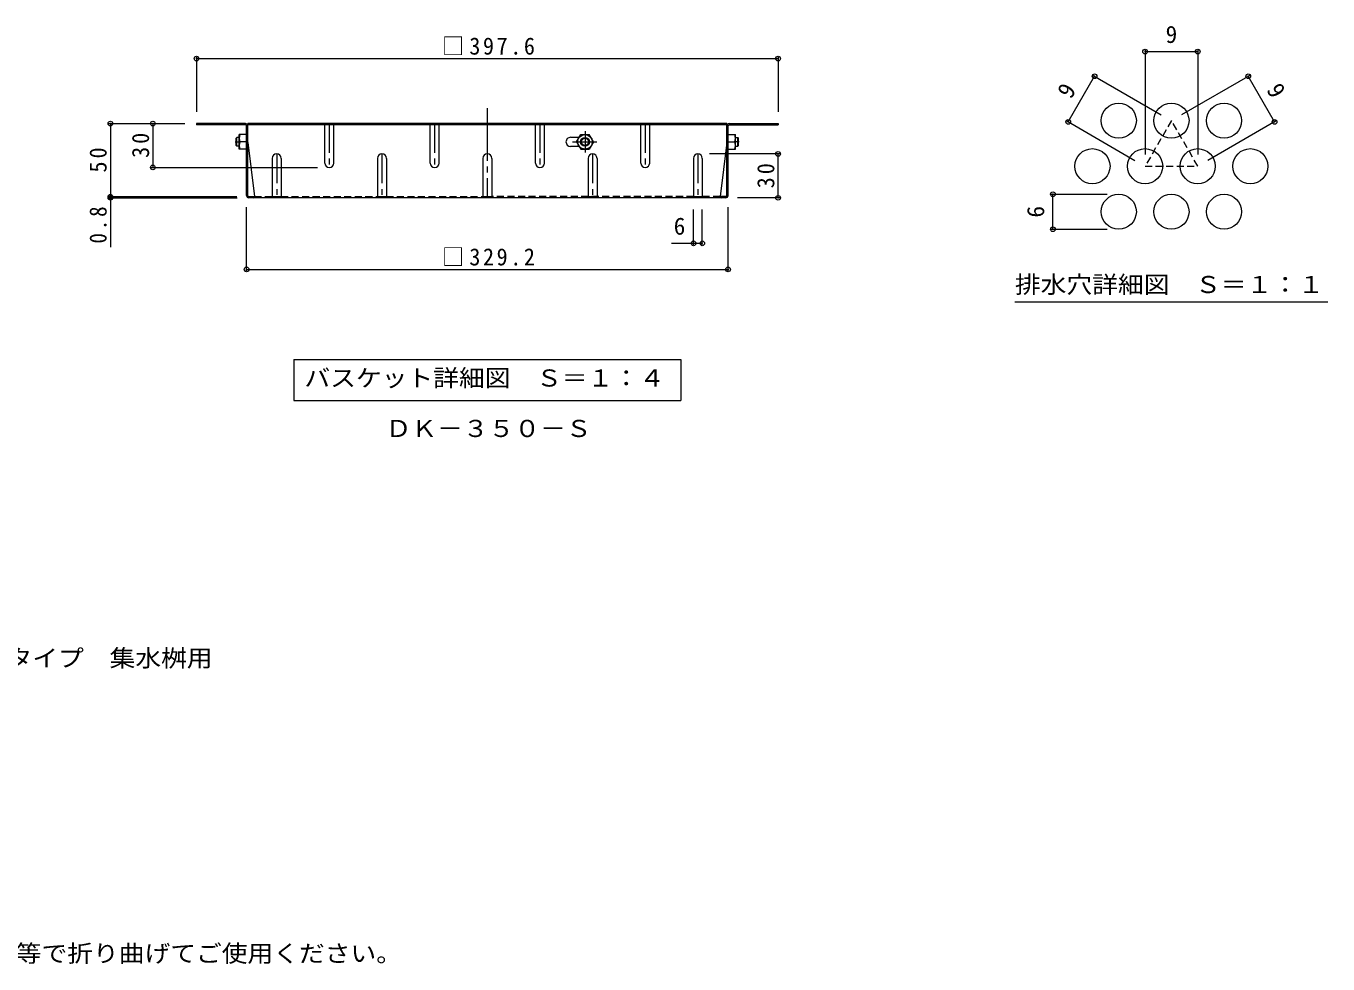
# Model space of a CAD drawing. Units: millimetres at full size, sheet at 1:4, with parts at other scales. Extents: x -860 to 1063, y -1925 to 732.
# Drawn here: x 173 to 1063, y -532 to 109 of the extents above; entities that cross this region are included whole.
import ezdxf
from ezdxf.enums import TextEntityAlignment as Align

# ---------------------------------------------------------------- set-up
doc = ezdxf.new("R2010")
doc.units = ezdxf.units.MM
doc.header["$LTSCALE"] = 4
doc.header["$PDMODE"] = 32
doc.header["$PDSIZE"] = 3.2
for name, pattern in [('CHAIN1', [8, 5, -1, 1, -1]), ('CHAIN2', [12, 9, -1, 1, -1]), ('DASHED1', [1.8, 1.2, -0.6])]:
    doc.linetypes.add(name, pattern=pattern)
for name, color, linetype, lineweight in [('A-1_躯体', 3, 'Continuous', 9), ('A-4_その他', 7, 'Continuous', 9), ('A-5_文字', 7, 'Continuous', 9), ('A-7_ハッチ', 2, 'Continuous', 9), ('A-8_記号', 2, 'Continuous', 9), ('A-9_ｸｳﾁｮｳｷ', 2, 'Continuous', 9), ('D-5_文字', 7, 'Continuous', 9), ('F-4_F-4ﾚｲﾔ', 7, 'Continuous', 9), ('F-6_F-6ﾚｲﾔ', 2, 'Continuous', 9), ('F-7_F-7ﾚｲﾔ', 2, 'Continuous', 9)]:
    doc.layers.add(name, color=color, linetype=linetype, lineweight=lineweight)
doc.styles.add('ＭＳ ゴシック', font='')
doc.styles.get('ＭＳ ゴシック').set_extended_font_data('MS Gothic')

msp = doc.modelspace()

# ---------------------------------------------------------------- linework, layer by layer
at = {"layer": 'A-1_躯体'}
for p, q in [((317.138, 32.948), (316.638, 32.448)), ((316.638, 27.448), (316.638, 32.448)), ((317.138, 26.948), (316.638, 27.448)), ((317.138, 26.948), (317.138, 32.948)), ((318.838, 32.948), (317.138, 32.948)), ((318.838, 26.948), (317.138, 26.948)), ((658.038, 32.948), (659.738, 32.948)), ((658.038, 26.948), (659.738, 26.948)), ((659.738, 32.948), (660.238, 32.448)), ((659.738, 26.948), (659.738, 32.948)), ((659.738, 26.948), (660.238, 27.448)), ((660.238, 27.448), (660.238, 32.448))]:
    msp.add_line(p, q, dxfattribs=at)
at = {"layer": 'A-4_その他'}
for p, q in [((289.635, 88.107), (289.635, 50.448)), ((289.635, 86.907), (687.242, 86.907)), ((687.242, 88.107), (687.242, 50.448)), ((229.554, 42.448), (281.635, 42.448)), ((230.754, 42.448), (230.754, -7.552)), ((259.775, 42.448), (259.775, 12.448)), ((688.442, 21.648), (640.438, 21.648)), ((687.242, -8.352), (687.242, 21.648)), ((258.575, 12.448), (372.438, 12.448)), ((229.554, -7.552), (317.305, -7.552)), ((229.554, -8.352), (317.438, -8.352)), ((230.754, -7.552), (230.754, -42.148)), ((688.442, -8.352), (659.438, -8.352)), ((323.838, -58.51), (323.838, -14.752)), ((629.438, -40.676), (629.438, -16.352)), ((635.438, -40.676), (635.438, -16.352)), ((653.038, -58.51), (653.038, -14.752)), ((614.373, -39.476), (635.438, -39.476)), ((323.838, -57.31), (653.038, -57.31))]:
    msp.add_line(p, q, dxfattribs=at)
for p in [(289.635, 86.907), (687.242, 86.907), (230.754, 42.448), (259.775, 42.448), (687.242, 21.648), (259.775, 12.448), (230.754, -7.552), (230.754, -8.352), (687.242, -8.352), (629.438, -39.476), (635.438, -39.476), (323.838, -57.31), (653.038, -57.31)]:
    msp.add_point(p, dxfattribs=at)
at = {"layer": 'A-5_文字'}
for p, q in [((356.238, -118.988), (620.638, -118.988)), ((620.638, -118.988), (620.638, -146.988))]:
    msp.add_line(p, q, dxfattribs=at)
msp.add_lwpolyline([(356.238, -118.988), (356.238, -146.988), (620.638, -146.988)], dxfattribs=at)
at = {"layer": 'A-7_ハッチ', "linetype": 'CHAIN2'}
msp.add_line((488.438, 53.021), (488.438, -8.352), dxfattribs=at)
at = {"layer": 'A-7_ハッチ'}
for p, q in [((289.635, 42.448), (289.635, 41.648)), ((323.038, 42.448), (289.635, 42.448)), ((323.171, 41.648), (289.635, 41.648)), ((323.838, -6.752), (323.838, 40.981)), ((324.638, -6.885), (324.638, 42.448)), ((652.238, 42.448), (324.638, 42.448)), ((652.238, 41.648), (324.638, 41.648)), ((364.639, 42.448), (364.639, 41.648)), ((612.237, 42.448), (612.237, 41.648)), ((652.238, -6.885), (652.238, 42.448)), ((653.038, -6.752), (653.038, 40.981)), ((653.705, 41.648), (687.242, 41.648)), ((653.838, 42.448), (687.242, 42.448)), ((687.242, 42.448), (687.242, 41.648)), ((324.638, 29.448), (329.25, -7.552)), ((545.338, 33.048), (551.278, 33.048)), ((551.278, 26.848), (545.338, 26.848)), ((652.238, 29.448), (647.626, -7.552)), ((325.305, -7.552), (329.25, -7.552)), ((651.438, -8.352), (325.438, -8.352)), ((651.571, -7.552), (647.626, -7.552))]:
    msp.add_line(p, q, dxfattribs=at)
at = {"layer": 'A-7_ハッチ', "linetype": 'DASHED1'}
for p, q in [((329.25, -7.552), (341.438, -7.552)), ((347.438, -7.552), (485.438, -7.552)), ((629.438, -7.552), (491.438, -7.552)), ((647.626, -7.552), (635.438, -7.552))]:
    msp.add_line(p, q, dxfattribs=at)
at = {"layer": 'A-7_ハッチ'}
for centre, radius, start, end in [((323.038, 40.848), 1.6, 0, 90), ((323.171, 40.981), 0.667, 0, 90), ((653.838, 40.848), 1.6, 90, 180), ((653.705, 40.981), 0.667, 90, 180), ((545.338, 29.948), 3.1, 90, 270), ((325.438, -6.752), 1.6, 180, 270), ((325.305, -6.885), 0.667, 180, 270), ((328.45, -7.552), 0.8, 270, 0), ((648.426, -7.552), 0.8, 180, 270), ((651.438, -6.752), 1.6, 270, 0), ((651.571, -6.885), 0.667, 270, 0)]:
    msp.add_arc(centre, radius, start, end, dxfattribs=at)
at = {"layer": 'A-8_記号', "linetype": 'DASHED1'}
for p, q in [((377.438, 41.248), (377.438, 42.448)), ((383.438, 41.248), (383.438, 42.448)), ((449.438, 41.248), (449.438, 42.448)), ((455.438, 41.248), (455.438, 42.448)), ((521.438, 41.248), (521.438, 42.448)), ((527.438, 41.248), (527.438, 42.448)), ((593.438, 41.248), (593.438, 42.448)), ((599.438, 41.248), (599.438, 42.448))]:
    msp.add_line(p, q, dxfattribs=at)
at = {"layer": 'A-8_記号'}
for p, q in [((377.438, 15.448), (377.438, 41.648)), ((383.438, 15.448), (383.438, 41.648)), ((449.438, 15.448), (449.438, 41.648)), ((455.438, 15.448), (455.438, 41.648)), ((521.438, 15.448), (521.438, 41.648)), ((527.438, 15.448), (527.438, 41.648)), ((593.438, 15.448), (593.438, 41.648)), ((599.438, 15.448), (599.438, 41.648)), ((341.438, 18.648), (341.438, -8.352)), ((347.438, 18.648), (347.438, -8.352)), ((413.438, 18.648), (413.438, -8.352)), ((419.438, 18.648), (419.438, -8.352)), ((485.438, 18.648), (485.438, -8.352)), ((491.438, 18.648), (491.438, -8.352)), ((557.438, 18.648), (557.438, -8.352)), ((563.438, 18.648), (563.438, -8.352)), ((629.438, 18.648), (629.438, -8.352)), ((635.438, 18.648), (635.438, -8.352)), ((341.438, -7.552), (347.438, -7.552)), ((413.438, -7.552), (419.438, -7.552)), ((485.438, -7.552), (491.438, -7.552)), ((557.438, -7.552), (563.438, -7.552)), ((629.438, -7.552), (635.438, -7.552))]:
    msp.add_line(p, q, dxfattribs=at)
at = {"layer": 'A-8_記号', "linetype": 'CHAIN1'}
for p, q in [((380.438, 42.448), (380.438, 12.448)), ((452.438, 42.448), (452.438, 12.448)), ((524.438, 42.448), (524.438, 12.448)), ((596.438, 42.448), (596.438, 12.448)), ((344.438, 21.648), (344.438, -8.752)), ((416.438, 21.648), (416.438, -8.752)), ((560.438, 21.648), (560.438, -8.752)), ((632.438, 21.648), (632.438, -8.352))]:
    msp.add_line(p, q, dxfattribs=at)
at = {"layer": 'A-8_記号'}
for centre, start, end in [((344.438, 18.648), 0, 180), ((416.438, 18.648), 0, 180), ((488.438, 18.648), 0, 180), ((560.438, 18.648), 0, 180), ((632.438, 18.648), 0, 180), ((380.438, 15.448), 180, 0), ((452.438, 15.448), 180, 0), ((524.438, 15.448), 180, 0), ((596.438, 15.448), 180, 0)]:
    msp.add_arc(centre, 3, start, end, dxfattribs=at)
at = {"layer": 'A-9_ｸｳﾁｮｳｷ', "linetype": 'CHAIN1'}
for p, q in [((555.238, 37.318), (555.238, 22.558)), ((316.152, 29.948), (319.213, 29.948)), ((546.71, 29.948), (563.218, 29.948)), ((660.725, 29.948), (657.663, 29.948))]:
    msp.add_line(p, q, dxfattribs=at)
at = {"layer": 'A-9_ｸｳﾁｮｳｷ'}
for p, q in [((318.838, 24.948), (318.838, 34.948)), ((323.838, 34.948), (318.838, 34.948)), ((323.838, 29.948), (319.271, 29.948)), ((549.488, 29.948), (552.375, 34.948)), ((549.488, 29.948), (552.375, 24.948)), ((552.375, 34.948), (558.101, 34.948)), ((560.988, 29.948), (558.101, 34.948)), ((560.988, 29.948), (558.101, 24.948)), ((653.038, 34.948), (658.038, 34.948)), ((653.038, 29.948), (657.605, 29.948)), ((658.038, 24.948), (658.038, 34.948)), ((323.838, 24.948), (318.838, 24.948)), ((552.375, 24.948), (558.101, 24.948)), ((653.038, 24.948), (658.038, 24.948))]:
    msp.add_line(p, q, dxfattribs=at)
for radius in [5, 3, 2.458]:
    msp.add_circle((555.238, 29.948), radius, dxfattribs=at)
for centre, start, end in [((326.271, 32.448), 160.34634, 199.65367), ((326.271, 27.448), 160.34634, 199.65367), ((650.605, 32.448), 340.34633, 19.65366), ((650.605, 27.448), 340.34633, 19.65366)]:
    msp.add_arc(centre, 7.433, start, end, dxfattribs=at)
at = {"layer": 'F-4_F-4ﾚｲﾔ'}
for p, q in [((938.156, 92.873), (938.156, 21.295)), ((938.156, 91.673), (974.156, 91.673)), ((974.156, 92.873), (974.156, 21.295)), ((885.633, 43.619), (903.633, 74.796)), ((902.594, 75.396), (949.228, 48.472)), ((1009.718, 75.396), (963.084, 48.472)), ((1026.679, 43.619), (1008.679, 74.796)), ((884.594, 44.219), (931.228, 17.295)), ((1027.718, 44.219), (981.084, 17.295)), ((873.875, -5.882), (912.156, -5.882)), ((875.075, -29.882), (875.075, -5.882)), ((873.875, -29.882), (912.156, -29.882))]:
    msp.add_line(p, q, dxfattribs=at)
for p in [(938.156, 91.673), (974.156, 91.673), (903.633, 74.796), (1008.679, 74.796), (885.633, 43.619), (1026.679, 43.619), (875.075, -5.882), (875.075, -29.882)]:
    msp.add_point(p, dxfattribs=at)
at = {"layer": 'F-6_F-6ﾚｲﾔ', "linetype": 'DASHED1'}
msp.add_lwpolyline([(956.156, 44.472), (938.156, 13.295), (974.156, 13.295)], close=True, dxfattribs=at)
at = {"layer": 'F-6_F-6ﾚｲﾔ'}
for centre in [(920.156, 44.472), (956.156, 44.472), (992.156, 44.472), (902.156, 13.295), (938.156, 13.295), (974.156, 13.295), (1010.156, 13.295), (920.156, -17.882), (956.156, -17.882), (992.156, -17.882)]:
    msp.add_circle(centre, 12, dxfattribs=at)
at = {"layer": 'F-7_F-7ﾚｲﾔ', "color": 7}
msp.add_line((849.156, -79.495), (1063.156, -79.495), dxfattribs=at)

# ---------------------------------------------------------------- texts
at = {"layer": 'A-1_躯体', "color": 2, "style": 'ＭＳ ゴシック', "width": 1.1}
msp.add_text('ＤＫ－３５０－Ｓ', height=11.73, dxfattribs=at).set_placement((418.906, -175.497), align=Align.BOTTOM_LEFT)
at = {"layer": 'A-4_その他', "color": 2, "style": 'ＭＳ ゴシック'}
msp.add_text('6', height=11.73, dxfattribs=at).set_placement((615.849, -37.076), align=Align.BOTTOM_LEFT)
at = {"layer": 'A-4_その他', "color": 2, "char_height": 11.73, "attachment_point": 7, "style": 'ＭＳ ゴシック'}
for s, insert in [('\\T1.23;\\W0.95;□397.6', (457.438, 89.307)), ('\\T1.23;\\W0.95;□329.2', (457.438, -54.91))]:
    msp.add_mtext(s, dxfattribs=dict(at, insert=insert))
at = {"layer": 'A-4_その他', "color": 2, "char_height": 11.73, "attachment_point": 7, "rotation": 90, "style": 'ＭＳ ゴシック'}
for s, insert in [('\\T1.27;\\W0.95;30', (257.375, 18.948)), ('\\T1.27;\\W0.95;50', (228.354, 8.948)), ('\\T1.27;\\W0.95;30', (684.842, -1.852)), ('\\T1.27;\\W0.9;0.8', (228.354, -39.628))]:
    msp.add_mtext(s, dxfattribs=dict(at, insert=insert))
at = {"layer": 'A-5_文字', "color": 2, "style": 'ＭＳ ゴシック', "width": 1.1}
msp.add_text('バスケット詳細図\u3000Ｓ＝１：４', height=11.73, dxfattribs=at).set_placement((363.438, -140.988), align=Align.BOTTOM_LEFT)
at = {"layer": 'D-5_文字', "color": 2, "style": 'ＭＳ ゴシック', "width": 1.1}
for s, p in [('ステンレス製グレーチング\u3000バスケット付\u3000プレーンタイプ\u3000集水桝用', (-262.587, -332.609)), ('施工場所の状況に合わせて、アンカーをプライヤー等で折り曲げてご使用ください。', (-238.703, -534.609))]:
    msp.add_text(s, height=11.73, dxfattribs=at).set_placement(p, align=Align.BOTTOM_LEFT)
at = {"layer": 'F-4_F-4ﾚｲﾔ', "color": 2, "style": 'ＭＳ ゴシック'}
msp.add_text('9', height=11.73, dxfattribs=at).set_placement((952.156, 94.073), align=Align.BOTTOM_LEFT)
for s, rotation, p in [('9', 60, (890.555, 56.943)), ('9', 300, (1017.758, 63.872)), ('6', 90, (872.675, -21.882))]:
    msp.add_text(s, height=11.73, rotation=rotation, dxfattribs=at).set_placement(p, align=Align.BOTTOM_LEFT)
at = {"layer": 'F-7_F-7ﾚｲﾔ', "style": 'ＭＳ ゴシック', "width": 1.1}
msp.add_text('排水穴詳細図\u3000Ｓ＝１：１', height=11.73, dxfattribs=at).set_placement((849.156, -77.037), align=Align.BOTTOM_LEFT)

doc.saveas('drawing.dxf')
